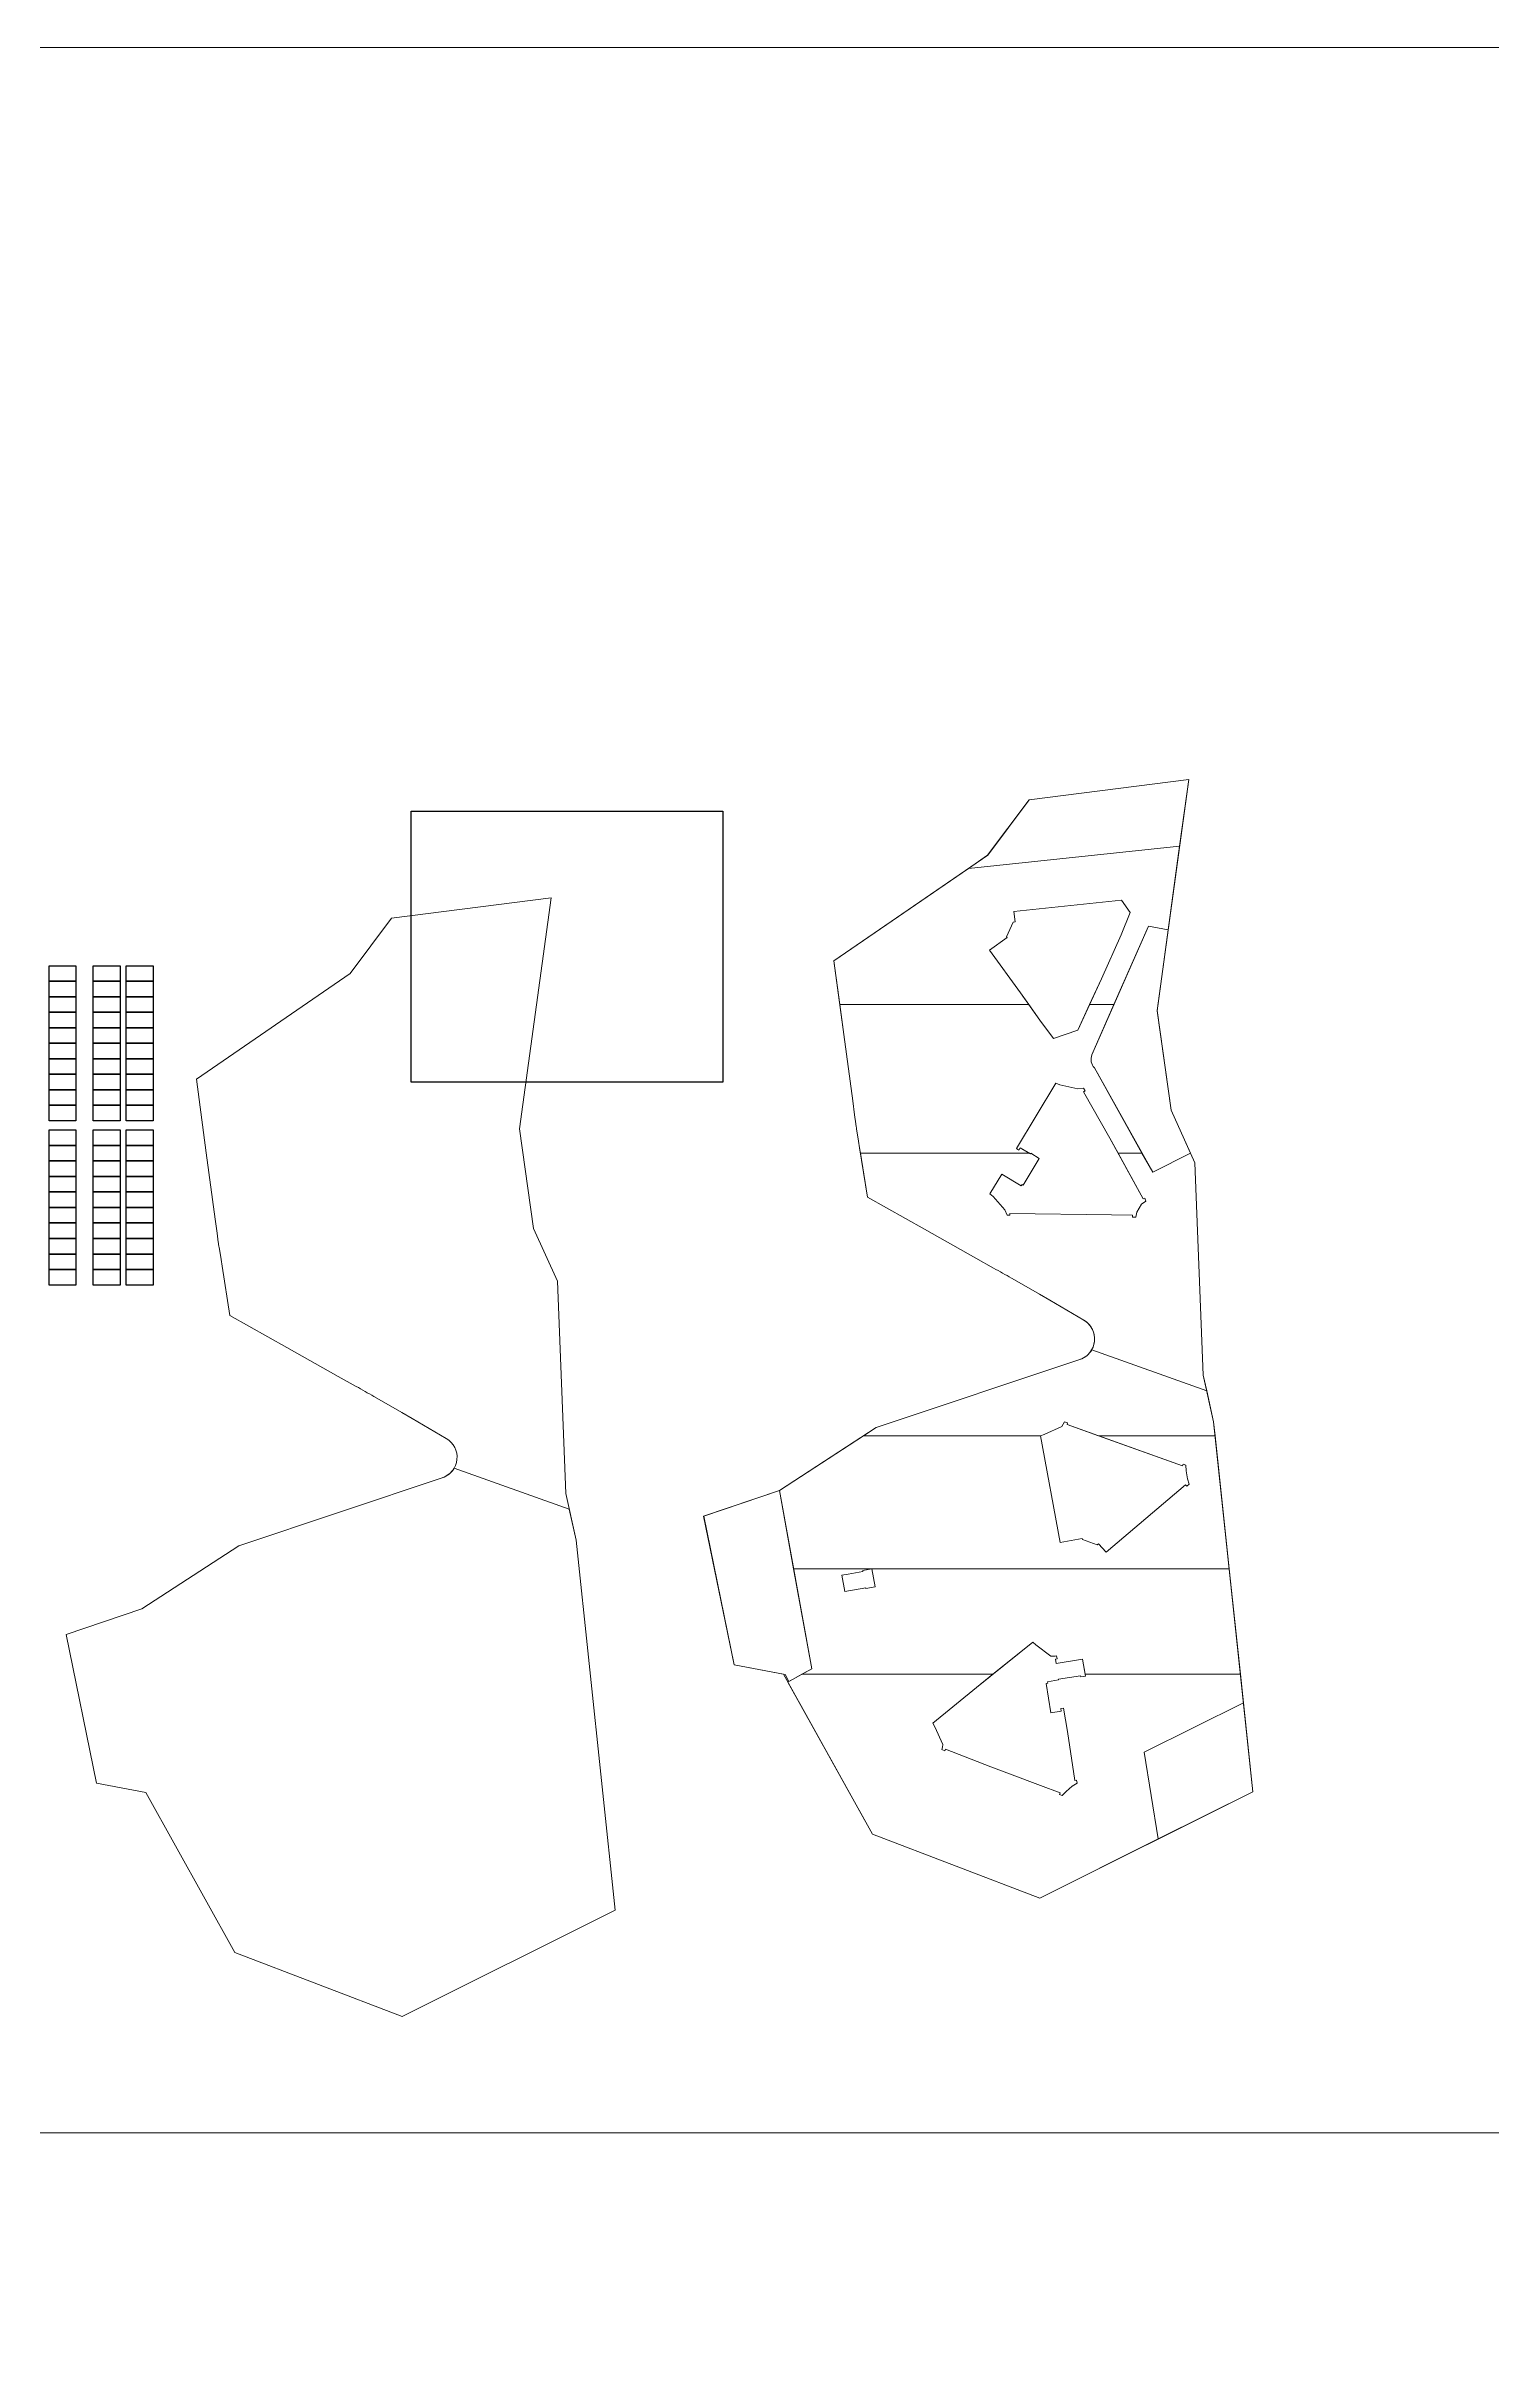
# Model space of a CAD drawing. Header units: metres. Extents: x 256329 to 886268, y -249371 to 355.
# Drawn here: x 284189.6 to 284503.2, y -871.7 to -371.8 of the extents above; entities that cross this region are included whole.
import ezdxf

# ---------------------------------------------------------------- set-up
doc = ezdxf.new("R2010")
doc.units = ezdxf.units.M
doc.header["$MEASUREMENT"] = 0
doc.linetypes.add('CONTINULUS', pattern=[0])
doc.layers.get('0').update_dxf_attribs({"lineweight": 18})
doc.layers.add('A-AREA-BUP LOBBY', color=49, linetype='Continuous', lineweight=0, plot=False)
doc.layers.add('BLK_1_FLR_-2_COVERED_PARKING', color=7, linetype='Continuous', plot=False)
doc.layers.add('STACK_PARKING', color=7, linetype='Continuous')

msp = doc.modelspace()

# ---------------------------------------------------------------- linework, layer by layer
at = {"color": 6, "ltscale": 0.05}
msp.add_lwpolyline([(284005.529033, -372.074651), (285033.133815, -372.074651), (285033.133815, -823.83546), (284005.529033, -823.83546)], close=True, dxfattribs=at)
at = {"color": 6, "ltscale": 0.05, "elevation": -101063.996597}
for points in [[(284435.325339, -545.118318), (284389.552465, -549.920024), (284360.398947, -569.960714), (284361.669092, -579.405794), (284402.620364, -579.405794), (284400.812087, -576.883471), (284394.135487, -567.647158), (284397.918978, -564.902615), (284397.806147, -564.747072), (284399.27688, -561.547423), (284399.660897, -561.507479), (284399.423656, -559.2393), (284422.768264, -556.779418), (284424.601414, -559.49252), (284422.671167, -564.280054), (284418.406229, -573.840564), (284415.82144, -579.405794), (284421.10371, -579.405794), (284428.575924, -562.423809), (284432.843426, -563.231613)], [(284405.190935, -672.83295), (284366.831803, -672.83295), (284348.612016, -684.682054), (284351.672203, -701.637185), (284446.076211, -701.637185), (284443.020945, -672.83295), (284417.725955, -672.83295), (284435.976051, -679.349973), (284436.110851, -678.973644), (284436.675915, -679.175387), (284436.732707, -680.42644), (284437.016719, -682.114649), (284437.404836, -683.302312), (284436.873836, -683.753173), (284436.60238, -683.43391), (284419.390601, -698.072259), (284417.766307, -696.208475), (284417.475855, -696.455178), (284414.249715, -695.30387), (284414.223813, -695.062136), (284409.445674, -695.957851)], [(284446.076211, -701.637185), (284368.602685, -701.637185), (284369.316547, -705.573006), (284367.348385, -705.928451), (284367.312909, -705.732023), (284362.776537, -706.551881), (284362.150823, -703.053506), (284363.472831, -702.814522), (284363.464647, -702.769254), (284366.670187, -702.189719), (284366.634645, -701.993303), (284368.602685, -701.637185), (284351.672203, -701.637185), (284355.582412, -723.301913), (284353.41656, -724.498039), (284394.836752, -724.498039), (284403.524789, -717.522017), (284404.153783, -718.134646), (284407.420631, -720.565832), (284408.048119, -720.563565), (284408.355922, -720.532447), (284408.669976, -720.479885), (284408.784572, -721.170273), (284408.397204, -721.233155), (284408.539593, -722.121763), (284414.317637, -721.201343), (284414.83271, -724.498039), (284448.501063, -724.498039)], [(284430.716766, -760.176842), (284427.625748, -741.331812), (284449.152857, -730.642988), (284448.501063, -724.498039), (284414.83271, -724.498039), (284414.897819, -724.914768), (284413.890205, -725.078426), (284413.849029, -724.820119), (284409.093361, -725.577678), (284409.115416, -725.72498), (284406.682145, -726.114908), (284406.735819, -726.449849), (284406.378537, -726.507103), (284407.386465, -732.815108), (284409.687804, -732.448064), (284409.597979, -731.905438), (284410.193743, -731.810434), (284411.00445, -736.89654), (284412.603698, -747.484706), (284412.998475, -747.421579), (284413.108728, -748.109776), (284412.042025, -748.760266), (284410.732892, -749.886273), (284410.28486, -750.31962), (284409.865905, -750.781164), (284409.305691, -750.566885), (284409.448266, -750.193323), (284405.19998, -748.568378), (284398.470575, -746.091904), (284394.407542, -744.526818), (284384.618897, -740.694855), (284384.476928, -741.066831), (284383.822426, -740.816487), (284383.963779, -740.263949), (284384.028624, -739.697261), (284382.308924, -735.851291), (284381.840845, -735.11074), (284391.293074, -727.34342), (284394.836752, -724.498039), (284353.41656, -724.498039), (284350.375914, -726.177284), (284368.772634, -759.147803), (284405.032879, -773.022698)]]:
    msp.add_lwpolyline(points, close=True, dxfattribs=at)
for points in [[(284416.307037, -590.30712), (284421.10371, -579.405794), (284415.82144, -579.405794), (284413.236651, -584.971025), (284408.020985, -586.788963), (284405.018303, -582.750623), (284402.620364, -579.405794), (284361.669092, -579.405794), (284362.544882, -585.918368), (284364.471653, -600.246267), (284364.881717, -603.295613), (284365.145179, -605.254773, 0.007092), (284365.266265, -606.059297, 0.007092), (284365.311659, -606.342428), (284365.741994, -609.026501), (284365.969186, -610.443532), (284366.153655, -611.5941), (284402.714693, -611.5941), (284400.780277, -610.441338), (284400.497625, -610.913151), (284399.983273, -610.60643), (284408.523196, -596.440411), (284409.335878, -596.80408), (284413.246874, -597.652602), (284414.490348, -597.505298), (284414.83018, -598.113842), (284414.480945, -598.308867), (284420.208168, -608.359247), (284421.986189, -611.5941), (284427.173082, -611.5941), (284416.857615, -593.136149, -0.276775)], [(284438.646008, -613.697254), (284437.698218, -611.5941), (284429.493812, -615.746692), (284427.173082, -611.5941), (284421.986189, -611.5941), (284427.443753, -621.523354), (284427.787632, -621.333854), (284428.03873, -621.989335), (284427.089656, -622.651419), (284426.075374, -624.351594), (284425.827418, -625.452842), (284425.126505, -625.442758), (284425.132235, -625.044498), (284420.58589, -624.974737), (284398.540604, -624.657557), (284398.534787, -625.061869), (284397.934849, -625.053237), (284397.46279, -623.900316), (284394.912455, -620.972221), (284394.209658, -620.433097), (284396.778044, -616.127907), (284401.013895, -618.654715), (284401.177252, -618.380657), (284401.441329, -618.537995), (284404.90518, -612.724269), (284403.073687, -611.63259), (284402.996815, -611.762223), (284402.714693, -611.5941), (284366.153655, -611.5941), (284367.684128, -621.139916), (284380.027413, -628.072108), (284391.151022, -634.31931), (284395.025653, -636.495367, -0.005068), (284398.889257, -638.69106), (284401.025709, -639.921192), (284404.942791, -642.17658), (284407.171029, -643.471398), (284414.576967, -647.775599, -0.41297), (284416.288929, -654.183528), (284441.211242, -663.07613), (284440.467089, -659.70728)], [(284441.211242, -663.07613), (284416.288929, -654.183528, -0.183538), (284413.705025, -656.296862), (284369.589471, -671.039521), (284366.831803, -672.83295), (284405.190935, -672.83295), (284406.004254, -672.578173), (284409.834301, -670.780209), (284410.404848, -669.796002), (284411.064942, -670.031672), (284410.931217, -670.406581), (284417.725955, -672.83295), (284443.020945, -672.83295), (284442.701777, -669.823921)], [(284304.507141, -695.449912), (284303.016606, -688.702122), (284278.094293, -679.809519, -0.183538), (284275.510389, -681.922854), (284231.394835, -696.665512), (284210.41738, -710.308046), (284193.987678, -715.889195), (284200.59199, -748.100467), (284211.244301, -750.12403), (284230.577998, -784.773794), (284266.838243, -798.64869), (284313.004276, -775.55864)]]:
    msp.add_lwpolyline(points, format="xyb", close=True, dxfattribs=at)
at = {"layer": 'A-AREA-BUP LOBBY', "color": 30, "true_color": 0xf26722}
for points, elevation in [([(284440.467089, -659.70728), (284442.701777, -669.823921), (284451.198912, -749.932649), (284405.032879, -773.022698), (284368.772634, -759.147803), (284349.438938, -724.498039), (284338.786626, -722.474476), (284332.182314, -690.263204), (284348.612016, -684.682054), (284369.589471, -671.039521), (284413.705025, -656.296862, 0.645421), (284414.577067, -647.775658), (284407.171029, -643.471398), (284404.942791, -642.17658), (284401.025709, -639.921192), (284398.889257, -638.69106, 0.005068), (284395.025653, -636.495367), (284391.151022, -634.31931), (284380.027413, -628.072108), (284367.684128, -621.139916), (284365.969186, -610.443532), (284365.741994, -609.026501), (284365.311659, -606.342428, -0.007092), (284365.266265, -606.059297, -0.007092), (284365.145179, -605.254773), (284364.881717, -603.295613), (284364.471653, -600.246267), (284362.544882, -585.918368), (284360.398947, -569.960714), (284393.758137, -547.028964), (284402.731337, -535.083527), (284437.30593, -530.663725), (284430.446983, -580.72114), (284433.508151, -602.296308), (284438.646008, -613.697254)], -100962.831435), ([(284302.272453, -685.333271), (284304.507141, -695.449912), (284313.004276, -775.55864), (284266.838243, -798.64869), (284230.577998, -784.773794), (284211.244301, -750.12403), (284200.59199, -748.100467), (284193.987678, -715.889195), (284210.41738, -710.308046), (284231.394835, -696.665512), (284275.510389, -681.922854, 0.645421), (284276.382431, -673.401649), (284268.976392, -669.097389), (284266.748154, -667.802571), (284262.831073, -665.547183), (284260.69462, -664.317051, 0.005068), (284256.831017, -662.121358), (284252.956386, -659.945301), (284241.832776, -653.698099), (284229.489491, -646.765907), (284227.774549, -636.069523), (284227.547358, -634.652492), (284227.117023, -631.96842, -0.007092), (284227.071628, -631.685288, -0.007092), (284226.950543, -630.880764), (284226.68708, -628.921605), (284226.277017, -625.872258), (284224.350245, -611.544359), (284222.204311, -595.586705), (284255.5635, -572.654956), (284264.536701, -560.709518), (284299.111294, -556.289716), (284292.252347, -606.347131), (284295.313514, -627.9223), (284300.451372, -639.323245)], -101064.14453), ([(284429.493812, -615.746692), (284437.698217, -611.5941), (284433.50815, -602.296307), (284430.449065, -580.735822), (284432.843425, -563.231613), (284428.575924, -562.423809), (284416.307037, -590.30712, 0.276775), (284416.857615, -593.136149)], -101064.045803)]:
    msp.add_lwpolyline(points, format="xyb", close=True, dxfattribs=dict(at, elevation=elevation))
for points, elevation in [([(284402.717286, -535.084282), (284437.30593, -530.663725), (284435.309446, -545.119985), (284389.536673, -549.921681), (284393.69045, -547.066256), (284402.731337, -535.083527)], -100962.831435), ([(284408.523196, -596.440411), (284409.335878, -596.80408), (284413.246874, -597.652602), (284414.490348, -597.505298), (284414.83018, -598.113842), (284414.480945, -598.308867), (284420.208168, -608.359247), (284427.443753, -621.523354), (284427.787632, -621.333854), (284428.03873, -621.989335), (284427.089656, -622.651419), (284426.075374, -624.351594), (284425.827418, -625.452842), (284425.126505, -625.442758), (284425.132235, -625.044498), (284420.58589, -624.974737), (284398.540604, -624.657557), (284398.534787, -625.061869), (284397.934849, -625.053237), (284397.46279, -623.900316), (284394.912455, -620.972221), (284394.209658, -620.433097), (284396.778044, -616.127907), (284401.013895, -618.654715), (284401.177252, -618.380657), (284401.441329, -618.537995), (284404.90518, -612.724269), (284403.073687, -611.63259), (284402.996815, -611.762223), (284400.780277, -610.441338), (284400.497625, -610.913151), (284399.983273, -610.60643), (284408.523196, -596.440411)], -100962.604826), ([(284409.834301, -670.780209), (284406.004254, -672.578173), (284405.190935, -672.83295), (284409.445674, -695.957851), (284414.223813, -695.062136), (284414.249715, -695.30387), (284417.475855, -696.455178), (284417.766307, -696.208475), (284419.390601, -698.072259), (284436.60238, -683.43391), (284436.873836, -683.753173), (284437.404836, -683.302312), (284437.016719, -682.114649), (284436.732707, -680.42644), (284436.675915, -679.175387), (284436.110851, -678.973644), (284435.976051, -679.349973), (284410.931217, -670.406581), (284411.064942, -670.031672), (284410.404848, -669.796002), (284409.834301, -670.780209)], -100962.730712), ([(284348.612016, -684.682054), (284332.166371, -690.265242), (284338.770683, -722.476514), (284349.802827, -724.565121), (284350.625471, -726.039462), (284355.582412, -723.301913), (284348.612016, -684.682054)], -100962.891555), ([(284362.150823, -703.053506), (284363.472831, -702.814522), (284363.464647, -702.769254), (284366.670187, -702.189719), (284366.634645, -701.993303), (284368.602685, -701.637185), (284369.316547, -705.573006), (284367.348385, -705.928451), (284367.312909, -705.732023), (284362.776537, -706.551881)], -100861.677188), ([(284403.524789, -717.522017), (284404.153783, -718.134646), (284407.420631, -720.565832), (284408.048119, -720.563565), (284408.355922, -720.532447), (284408.669976, -720.479885), (284408.784572, -721.170273), (284408.397204, -721.233155), (284408.539593, -722.121763), (284414.317637, -721.201343), (284414.897819, -724.914768), (284413.890205, -725.078426), (284413.849029, -724.820119), (284409.093361, -725.577678), (284409.115416, -725.72498), (284406.682145, -726.114908), (284406.735819, -726.449849), (284406.378537, -726.507103), (284407.386465, -732.815108), (284409.687804, -732.448064), (284409.597979, -731.905438), (284410.193743, -731.810434), (284411.00445, -736.89654), (284412.603698, -747.484706), (284412.998475, -747.421579), (284413.108728, -748.109776), (284412.042025, -748.760266), (284410.732892, -749.886273), (284410.28486, -750.31962), (284409.865905, -750.781164), (284409.305691, -750.566885), (284409.448266, -750.193323), (284405.19998, -748.568378), (284398.470575, -746.091904), (284394.407542, -744.526818), (284384.618897, -740.694855), (284384.476928, -741.066831), (284383.822426, -740.816487), (284383.963779, -740.263949), (284384.028624, -739.697261), (284382.308924, -735.851291), (284381.840845, -735.11074), (284391.293074, -727.34342), (284403.524789, -717.522017)], -100962.683502), ([(284430.716766, -760.176842), (284427.625748, -741.331812), (284449.152857, -730.642988), (284451.198912, -749.932649)], -100861.617067)]:
    msp.add_lwpolyline(points, close=True, dxfattribs=dict(at, elevation=elevation))
for points, elevation in [([(284399.423656, -559.2393), (284422.768264, -556.779418), (284424.601414, -559.49252), (284422.671167, -564.280054), (284422.671167, -564.280054), (284418.406229, -573.840564), (284418.406229, -573.840564), (284413.236651, -584.971025), (284408.020985, -586.788963), (284405.018303, -582.750623), (284400.812087, -576.883471), (284394.135487, -567.647158), (284397.918978, -564.902615), (284397.806147, -564.747072), (284399.27688, -561.547423), (284399.660897, -561.507479), (284399.423656, -559.2393)], -100962.732215), ([(284416.304009, -654.188909), (284441.226023, -663.081404)], -101165.320291), ([(284278.109373, -679.8149), (284303.031387, -688.707396)], -101266.633386)]:
    msp.add_lwpolyline(points, dxfattribs=dict(at, elevation=elevation))
at = {"layer": 'BLK_1_FLR_-2_COVERED_PARKING'}
msp.add_lwpolyline([(284268.787081, -537.508829), (284336.31926, -537.508829), (284336.31926, -596.216133), (284268.787081, -596.216133)], close=True, dxfattribs=at)
at = {"layer": 'STACK_PARKING', "color": 7, "linetype": 'CONTINULUS', "ltscale": 0.05}
for points in [[(284196.112553, -570.979592), (284196.112553, -574.339592), (284190.310683, -574.339592), (284190.310683, -570.979592)], [(284196.112553, -574.339592), (284196.112553, -577.699592), (284190.310683, -577.699592), (284190.310683, -574.339592)], [(284205.665971, -570.979592), (284205.665971, -574.339592), (284199.864101, -574.339592), (284199.864101, -570.979592)], [(284205.665971, -574.339592), (284205.665971, -577.699592), (284199.864101, -577.699592), (284199.864101, -574.339592)], [(284212.807292, -570.979592), (284212.807292, -574.339592), (284207.005423, -574.339592), (284207.005423, -570.979592)], [(284212.807292, -574.339592), (284212.807292, -577.699592), (284207.005423, -577.699592), (284207.005423, -574.339592)], [(284196.112553, -577.699592), (284196.112553, -581.059592), (284190.310683, -581.059592), (284190.310683, -577.699592)], [(284205.665971, -577.699592), (284205.665971, -581.059592), (284199.864101, -581.059592), (284199.864101, -577.699592)], [(284212.807292, -577.699592), (284212.807292, -581.059592), (284207.005423, -581.059592), (284207.005423, -577.699592)], [(284196.112553, -581.059592), (284196.112553, -584.419592), (284190.310683, -584.419592), (284190.310683, -581.059592)], [(284196.112553, -584.419592), (284196.112553, -587.779592), (284190.310683, -587.779592), (284190.310683, -584.419592)], [(284205.665971, -581.059592), (284205.665971, -584.419592), (284199.864101, -584.419592), (284199.864101, -581.059592)], [(284205.665971, -584.419592), (284205.665971, -587.779592), (284199.864101, -587.779592), (284199.864101, -584.419592)], [(284212.807292, -581.059592), (284212.807292, -584.419592), (284207.005423, -584.419592), (284207.005423, -581.059592)], [(284212.807292, -584.419592), (284212.807292, -587.779592), (284207.005423, -587.779592), (284207.005423, -584.419592)], [(284196.112553, -587.779592), (284196.112553, -591.139592), (284190.310683, -591.139592), (284190.310683, -587.779592)], [(284205.665971, -587.779592), (284205.665971, -591.139592), (284199.864101, -591.139592), (284199.864101, -587.779592)], [(284212.807292, -587.779592), (284212.807292, -591.139592), (284207.005423, -591.139592), (284207.005423, -587.779592)], [(284196.112553, -591.139592), (284196.112553, -594.500712), (284190.310683, -594.500712), (284190.310683, -591.139592)], [(284196.112553, -594.500712), (284196.112553, -597.860712), (284190.310683, -597.860712), (284190.310683, -594.500712)], [(284205.665971, -591.139592), (284205.665971, -594.500712), (284199.864101, -594.500712), (284199.864101, -591.139592)], [(284205.665971, -594.500712), (284205.665971, -597.860712), (284199.864101, -597.860712), (284199.864101, -594.500712)], [(284212.807292, -591.139592), (284212.807292, -594.500712), (284207.005423, -594.500712), (284207.005423, -591.139592)], [(284212.807292, -594.500712), (284212.807292, -597.860712), (284207.005423, -597.860712), (284207.005423, -594.500712)], [(284196.112553, -597.860712), (284196.112553, -601.220712), (284190.310683, -601.220712), (284190.310683, -597.860712)], [(284205.665971, -597.860712), (284205.665971, -601.220712), (284199.864101, -601.220712), (284199.864101, -597.860712)], [(284212.807292, -597.860712), (284212.807292, -601.220712), (284207.005423, -601.220712), (284207.005423, -597.860712)], [(284196.112553, -601.220712), (284196.112553, -604.581832), (284190.310683, -604.581832), (284190.310683, -601.220712)], [(284205.665971, -601.220712), (284205.665971, -604.581832), (284199.864101, -604.581832), (284199.864101, -601.220712)], [(284212.807292, -601.220712), (284212.807292, -604.581832), (284207.005423, -604.581832), (284207.005423, -601.220712)], [(284196.112553, -606.565367), (284196.112553, -609.925367), (284190.310683, -609.925367), (284190.310683, -606.565367)], [(284196.112553, -609.925367), (284196.112553, -613.285367), (284190.310683, -613.285367), (284190.310683, -609.925367)], [(284205.665971, -606.565367), (284205.665971, -609.925367), (284199.864101, -609.925367), (284199.864101, -606.565367)], [(284205.665971, -609.925367), (284205.665971, -613.285367), (284199.864101, -613.285367), (284199.864101, -609.925367)], [(284212.807292, -606.565367), (284212.807292, -609.925367), (284207.005423, -609.925367), (284207.005423, -606.565367)], [(284212.807292, -609.925367), (284212.807292, -613.285367), (284207.005423, -613.285367), (284207.005423, -609.925367)], [(284196.112553, -613.285367), (284196.112553, -616.645367), (284190.310683, -616.645367), (284190.310683, -613.285367)], [(284205.665971, -613.285367), (284205.665971, -616.645367), (284199.864101, -616.645367), (284199.864101, -613.285367)], [(284212.807292, -613.285367), (284212.807292, -616.645367), (284207.005423, -616.645367), (284207.005423, -613.285367)], [(284196.112553, -616.645367), (284196.112553, -620.005367), (284190.310683, -620.005367), (284190.310683, -616.645367)], [(284205.665971, -616.645367), (284205.665971, -620.005367), (284199.864101, -620.005367), (284199.864101, -616.645367)], [(284212.807292, -616.645367), (284212.807292, -620.005367), (284207.005423, -620.005367), (284207.005423, -616.645367)], [(284196.112553, -620.005367), (284196.112553, -623.365367), (284190.310683, -623.365367), (284190.310683, -620.005367)], [(284196.112553, -623.365367), (284196.112553, -626.725367), (284190.310683, -626.725367), (284190.310683, -623.365367)], [(284205.665971, -620.005367), (284205.665971, -623.365367), (284199.864101, -623.365367), (284199.864101, -620.005367)], [(284205.665971, -623.365367), (284205.665971, -626.725367), (284199.864101, -626.725367), (284199.864101, -623.365367)], [(284212.807292, -620.005367), (284212.807292, -623.365367), (284207.005423, -623.365367), (284207.005423, -620.005367)], [(284212.807292, -623.365367), (284212.807292, -626.725367), (284207.005423, -626.725367), (284207.005423, -623.365367)], [(284196.112553, -626.725367), (284196.112553, -630.086487), (284190.310683, -630.086487), (284190.310683, -626.725367)], [(284205.665971, -626.725367), (284205.665971, -630.086487), (284199.864101, -630.086487), (284199.864101, -626.725367)], [(284212.807292, -626.725367), (284212.807292, -630.086487), (284207.005423, -630.086487), (284207.005423, -626.725367)], [(284196.112553, -630.086487), (284196.112553, -633.446487), (284190.310683, -633.446487), (284190.310683, -630.086487)], [(284196.112553, -633.446487), (284196.112553, -636.806487), (284190.310683, -636.806487), (284190.310683, -633.446487)], [(284205.665971, -630.086487), (284205.665971, -633.446487), (284199.864101, -633.446487), (284199.864101, -630.086487)], [(284205.665971, -633.446487), (284205.665971, -636.806487), (284199.864101, -636.806487), (284199.864101, -633.446487)], [(284212.807292, -630.086487), (284212.807292, -633.446487), (284207.005423, -633.446487), (284207.005423, -630.086487)], [(284212.807292, -633.446487), (284212.807292, -636.806487), (284207.005423, -636.806487), (284207.005423, -633.446487)], [(284196.112553, -636.806487), (284196.112553, -640.167607), (284190.310683, -640.167607), (284190.310683, -636.806487)], [(284205.665971, -636.806487), (284205.665971, -640.167607), (284199.864101, -640.167607), (284199.864101, -636.806487)], [(284212.807292, -636.806487), (284212.807292, -640.167607), (284207.005423, -640.167607), (284207.005423, -636.806487)]]:
    msp.add_lwpolyline(points, close=True, dxfattribs=at)

doc.saveas('drawing.dxf')
